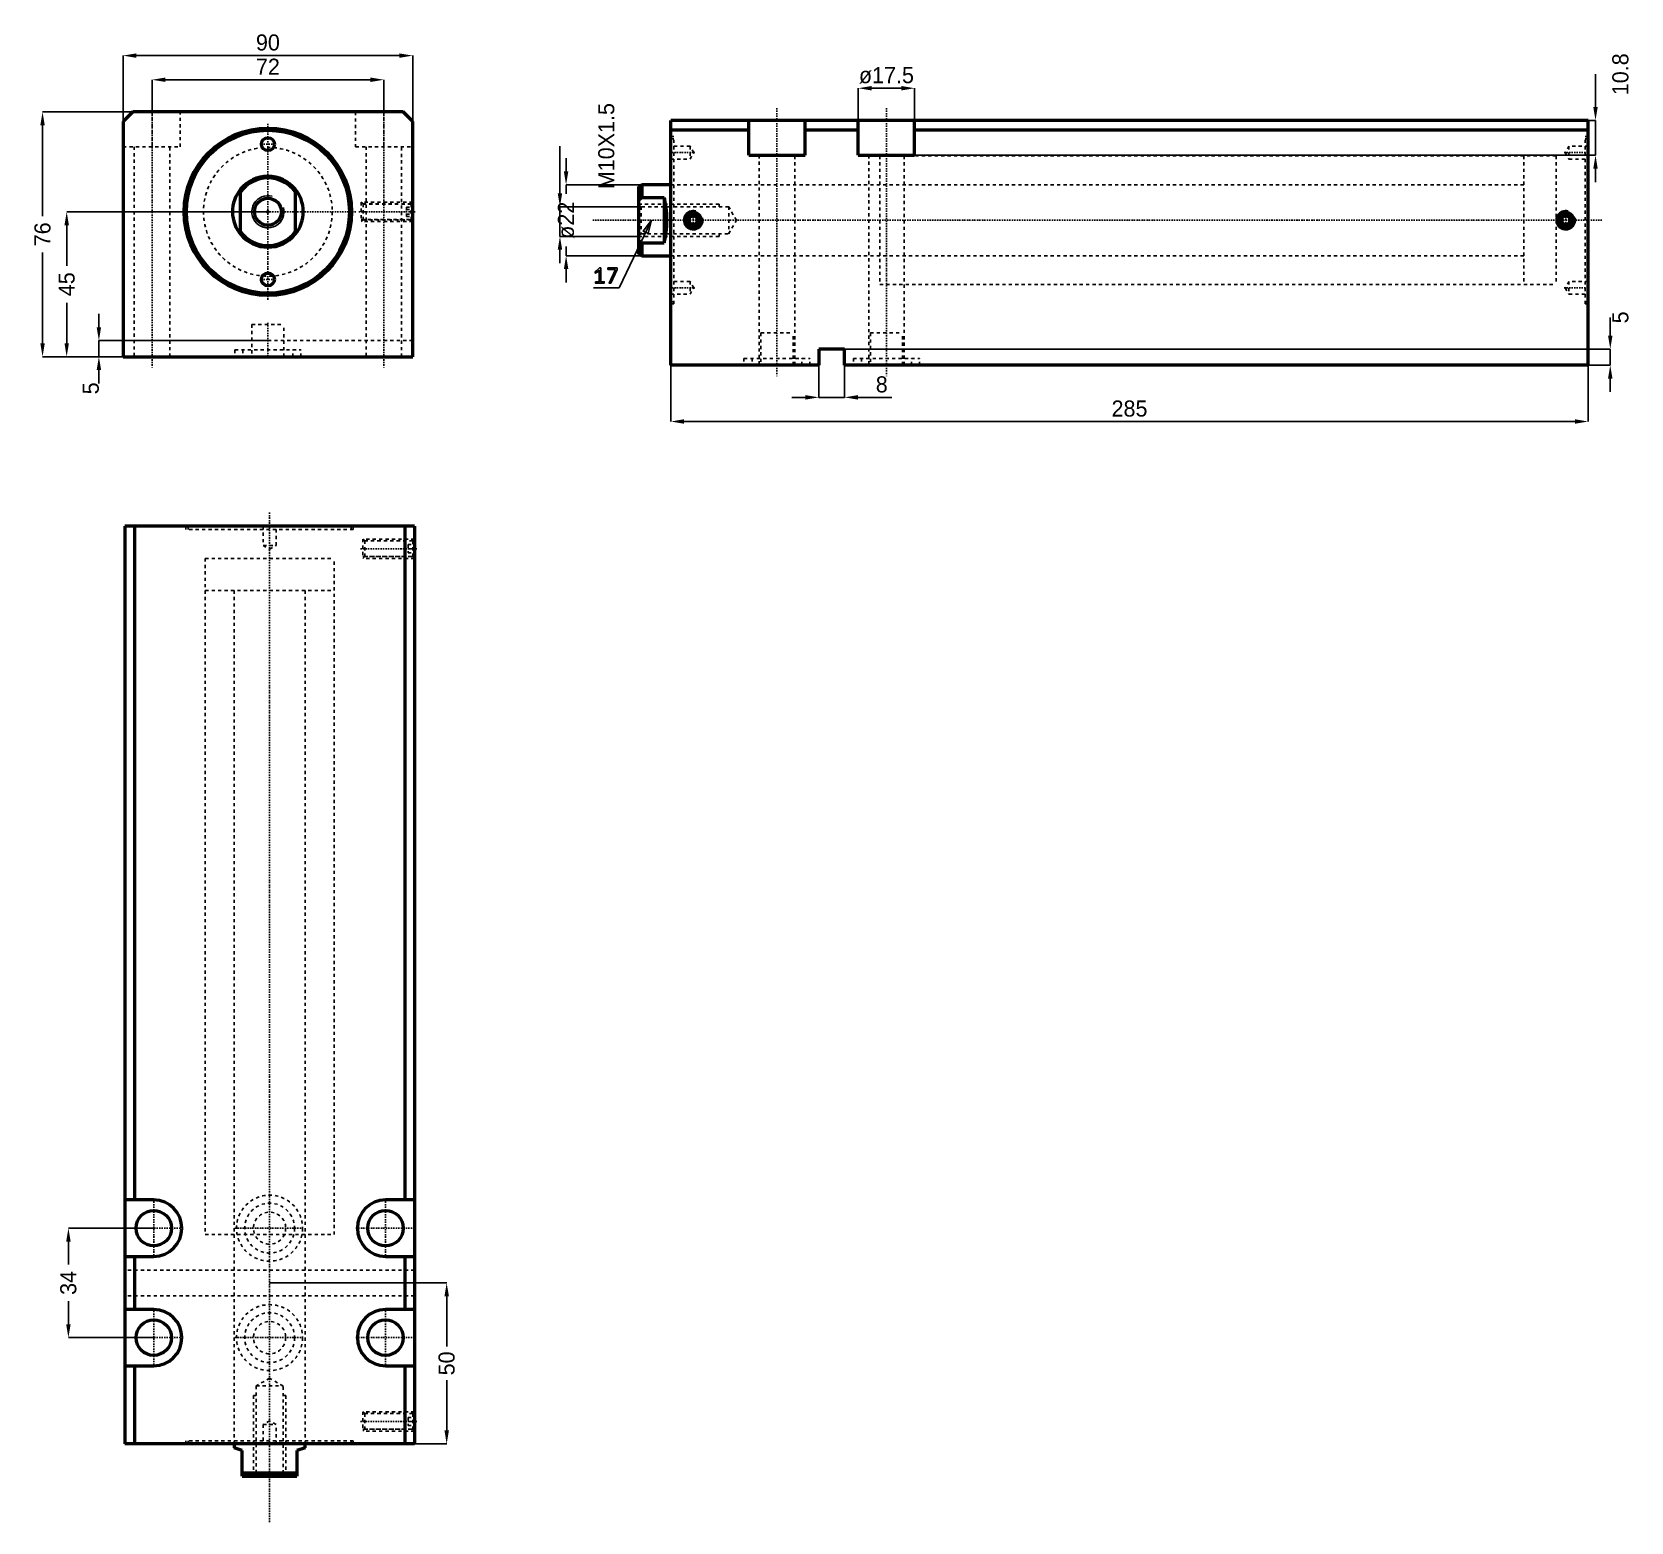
# Model space of a CAD drawing. Header units: millimetres. Extents: x -73 to 423, y -407 to 56.
import ezdxf

# ---------------------------------------------------------------- set-up
doc = ezdxf.new("R2010")
doc.units = ezdxf.units.MM
doc.linetypes.add('Center', pattern=[1.5, 0.45, -0.5, 0.05, -0.5])
doc.linetypes.add('Dashed', pattern=[2, 1, -1])
for name, color, linetype, lineweight in [('2d ConnectionPoints', 7, 'Continuous', 50), ('AM_0', 7, 'Continuous', 50), ('AM_5', 3, 'Continuous', 25), ('AM_7', 7, 'Center', 25), ('AM_9', 6, 'Dashed', 25)]:
    doc.layers.add(name, color=color, linetype=linetype, lineweight=lineweight)
doc.dimstyles.new('ISO-25', dxfattribs={"dimtxt": 2.5, "dimasz": 2.5, "dimexe": 1.25, "dimexo": 0.625, "dimtad": 1, "dimtxsty": 'Standard', "dimcen": 2.5, "dimadec": 0, "dimazin": 0, "dimtfac": 1, "dimtmove": 0, "dimatfit": 3, "dimfxl": 0, "dimarcsym": 0})

# ---------------------------------------------------------------- blocks, each defined once
blk = doc.blocks.new('1_JECX_MF_INLA_40_200_0_rod__0_in_JECX_MF_160_INLA_40_200_0__0')
at = {"layer": 'AM_0'}
for p, q in [((-8.5, -6.98), (-8.5, 6.98)), ((8.5, 6.98), (8.5, -6.98))]:
    blk.add_line(p, q, dxfattribs=at)
for points in [[(-8.5, 6.98), (-9.08, 6.21), (-9.58, 5.4), (-10.02, 4.54), (-10.38, 3.65), (-10.65, 2.74), (-10.85, 1.8), (-10.97, 0.84), (-11, -0.12), (-10.95, -1.07), (-10.81, -2.02), (-10.59, -2.96), (-10.3, -3.87), (-9.92, -4.75), (-9.47, -5.6), (-8.94, -6.4), (-8.5, -6.98)], [(8.5, -6.98), (9.08, -6.21), (9.58, -5.4), (10.02, -4.54), (10.38, -3.65), (10.65, -2.74), (10.85, -1.8), (10.97, -0.84), (11, 0.12), (10.95, 1.07), (10.81, 2.02), (10.59, 2.96), (10.3, 3.87), (9.92, 4.75), (9.47, 5.6), (8.94, 6.4), (8.5, 6.98)]]:
    blk.add_lwpolyline(points, dxfattribs=at)
blk.add_circle((0, 0), 4.19, dxfattribs=at)
for radius, start, end in [(11, 39.4006, 140.5994), (10.5, 35.9506, 144.0494), (10.5, 215.9506, 324.0494), (11, 219.4006, 320.5994)]:
    blk.add_arc((0, 0), radius, start, end, dxfattribs=at)
at = {"layer": 'AM_5'}
blk.add_arc((0, 0), 5, 75, 15, dxfattribs=at)
blk = doc.blocks.new('2_JECX_MF_EXLA_40_200_0_body__0_in_JECX_MF_160_INLA_40_200_0__0')
at = {"layer": 'AM_0'}
for p, q in [((-42, 31), (-45, 28)), ((42, 31), (-42, 31)), ((45, 28), (42, 31)), ((-45, 28), (-45, -45)), ((45, -45), (45, 28)), ((-45, -45), (45, -45))]:
    blk.add_line(p, q, dxfattribs=at)
for centre, radius in [((0, 0), 26), ((0, 0), 25.3), ((0, 21), 2), ((0, -21), 2)]:
    blk.add_circle(centre, radius, dxfattribs=at)
at = {"layer": 'AM_5', "linetype": 'Dashed'}
for p, q in [((45, 3), (29, 3)), ((45, -3), (29, -3))]:
    blk.add_line(p, q, dxfattribs=at)
at = {"layer": 'AM_7'}
for p, q in [((-36, 34.8), (-36, -48.8)), ((36, 34.8), (36, -48.8)), ((0, -27.3), (0, 27.3)), ((-2.1, 21), (2.1, 21)), ((-27.3, 0), (27.3, 0)), ((28.2, 0), (45.8, 0)), ((-2.1, -21), (2.1, -21)), ((0, -34.5), (0, -45.5))]:
    blk.add_line(p, q, dxfattribs=at)
at = {"layer": 'AM_9'}
for p, q in [((-36, 20.2), (-36, 31)), ((-27.25, 20.2), (-27.25, 31)), ((27.25, 31), (27.25, 20.2)), ((36, 20.2), (36, 31)), ((-45, 20.2), (-27.25, 20.2)), ((-41.5, 20.2), (-41.5, -45)), ((-30.5, -45), (-30.5, 20.2)), ((27.25, 20.2), (45, 20.2)), ((30.5, 20.2), (30.5, -45)), ((41.5, -45), (41.5, 20.2)), ((29.54, 2.46), (29, 3)), ((29, 3), (29, -3)), ((44.5, 2.4), (29, 2.4)), ((44.46, 2.46), (29.54, 2.46)), ((29.54, 2.46), (29.54, -2.46)), ((43, 1.44), (45, 1.44)), ((43, 1.44), (43, -1.44)), ((43, 0.72), (45, 0.72)), ((45, 3), (44.46, 2.46)), ((44.46, 2.46), (44.46, -2.46)), ((45, 1.9), (44.5, 2.4)), ((44.5, 2.4), (44.5, -2.4)), ((29, -2.4), (44.5, -2.4)), ((29, -3), (29.54, -2.46)), ((29.54, -2.46), (44.46, -2.46)), ((43, -0.72), (45, -0.72)), ((43, -1.44), (45, -1.44)), ((44.46, -2.46), (45, -3)), ((44.5, -2.4), (45, -1.9)), ((-5, -35), (5, -35)), ((-5, -35), (-5, -45)), ((5, -45), (5, -35)), ((45, -40), (-45, -40)), ((-10.25, -42.9), (10.25, -42.9)), ((-10.25, -42.9), (-10.25, -45)), ((-7.75, -42.9), (-7.75, -45)), ((7.75, -45), (7.75, -42.9)), ((10.25, -45), (10.25, -42.9))]:
    blk.add_line(p, q, dxfattribs=at)
blk.add_circle((0, 0), 20, dxfattribs=at)
blk = doc.blocks.new('*D3')
at = {"layer": 'AM_5', "color": 0, "lineweight": -2}
for p, q in [((-45, 28), (-45, 48.5)), ((-40.83, 48.5), (40.83, 48.5)), ((45, 28), (45, 48.5))]:
    blk.add_line(p, q, dxfattribs=at)
at = {"layer": 'AM_5', "color": 0}
for points in [[(-40.83, 49.19), (-40.83, 47.81), (-45, 48.5)], [(40.83, 47.81), (40.83, 49.19), (45, 48.5)]]:
    blk.add_solid(points, dxfattribs=at)
at = {"layer": 'Defpoints', "color": 0}
for p in [(45, 48.5), (-45, 28), (45, 28)]:
    blk.add_point(p, dxfattribs=at)
at = {"layer": 'AM_5', "color": 0, "insert": (0, 52.55), "char_height": 5, "attachment_point": 5}
blk.add_mtext('90', dxfattribs=at)
blk = doc.blocks.new('*D4')
at = {"layer": 'AM_5', "color": 0, "lineweight": -2}
for p, q in [((-36, 31), (-36, 41)), ((-31.83, 41), (31.83, 41)), ((36, 31), (36, 41))]:
    blk.add_line(p, q, dxfattribs=at)
at = {"layer": 'AM_5', "color": 0}
for points in [[(-31.83, 41.69), (-31.83, 40.31), (-36, 41)], [(31.83, 40.31), (31.83, 41.69), (36, 41)]]:
    blk.add_solid(points, dxfattribs=at)
at = {"layer": 'Defpoints', "color": 0}
for p in [(36, 41), (-36, 31), (36, 31)]:
    blk.add_point(p, dxfattribs=at)
at = {"layer": 'AM_5', "color": 0, "insert": (0, 45.05), "char_height": 5, "attachment_point": 5}
blk.add_mtext('72', dxfattribs=at)
blk = doc.blocks.new('*D5')
at = {"layer": 'AM_5', "color": 0, "lineweight": -2}
for p, q in [((-42, 31), (-70, 31)), ((-70, 26.83), (-70, -1.31)), ((-70, -40.83), (-70, -12.69)), ((-45, -45), (-70, -45))]:
    blk.add_line(p, q, dxfattribs=at)
at = {"layer": 'AM_5', "color": 0}
for points in [[(-69.31, 26.83), (-70.69, 26.83), (-70, 31)], [(-70.69, -40.83), (-69.31, -40.83), (-70, -45)]]:
    blk.add_solid(points, dxfattribs=at)
at = {"layer": 'Defpoints', "color": 0}
for p in [(-42, 31), (-70, -45), (-45, -45)]:
    blk.add_point(p, dxfattribs=at)
at = {"layer": 'AM_5', "color": 0, "insert": (-70, -7), "char_height": 5, "attachment_point": 5, "rotation": 90}
blk.add_mtext('76', dxfattribs=at)
blk = doc.blocks.new('*D6')
at = {"layer": 'AM_5', "color": 0, "lineweight": -2}
for p, q in [((0, 0), (-62.5, 0)), ((-62.5, -4.17), (-62.5, -16.75)), ((-62.5, -40.83), (-62.5, -28.25)), ((-45, -45), (-62.5, -45))]:
    blk.add_line(p, q, dxfattribs=at)
at = {"layer": 'AM_5', "color": 0}
for points in [[(-61.81, -4.17), (-63.19, -4.17), (-62.5, 0)], [(-63.19, -40.83), (-61.81, -40.83), (-62.5, -45)]]:
    blk.add_solid(points, dxfattribs=at)
at = {"layer": 'Defpoints', "color": 0}
for p in [(0, 0), (-62.5, -45), (-45, -45)]:
    blk.add_point(p, dxfattribs=at)
at = {"layer": 'AM_5', "color": 0, "insert": (-62.5, -22.5), "char_height": 5, "attachment_point": 5, "rotation": 90}
blk.add_mtext('45', dxfattribs=at)
blk = doc.blocks.new('*D7')
at = {"layer": 'AM_5', "color": 0, "lineweight": -2}
for p, q in [((-52.5, -35.83), (-52.5, -31.67)), ((0, -40), (-52.5, -40)), ((-52.5, -40), (-52.5, -45)), ((-45, -45), (-52.5, -45)), ((-52.5, -49.17), (-52.5, -53.33))]:
    blk.add_line(p, q, dxfattribs=at)
at = {"layer": 'AM_5', "color": 0}
for points in [[(-53.19, -35.83), (-51.81, -35.83), (-52.5, -40)], [(-51.81, -49.17), (-53.19, -49.17), (-52.5, -45)]]:
    blk.add_solid(points, dxfattribs=at)
at = {"layer": 'Defpoints', "color": 0}
for p in [(0, -40), (-52.5, -45), (-45, -45)]:
    blk.add_point(p, dxfattribs=at)
at = {"layer": 'AM_5', "color": 0, "insert": (-55, -54.83), "char_height": 5, "attachment_point": 5, "rotation": 90}
blk.add_mtext('5', dxfattribs=at)
blk = doc.blocks.new('1_JECX_MF_INLA_40_200_0_rod__0_in_JECX_MF_160_INLA_40_200_0__4')
at = {"layer": 'AM_0'}
for p, q in [((-11, 0), (-11, -1.19)), ((11, -1.19), (11, 0)), ((-8.5, -2), (-11, -1.19)), ((-8.5, -10), (-8.5, -2)), ((11, -1.19), (8.5, -2)), ((8.5, -2), (8.5, -10)), ((-8.5, -9), (8.5, -9)), ((-8.5, -10), (8.5, -10))]:
    blk.add_line(p, q, dxfattribs=at)
at = {"layer": 'AM_5', "linetype": 'Dashed'}
for p, q in [((-5, -10), (-5, 15)), ((-4.19, 15), (-5, 15)), ((4.19, 15), (5, 15)), ((5, -10), (5, 15))]:
    blk.add_line(p, q, dxfattribs=at)
at = {"layer": 'AM_7'}
blk.add_line((0, -24.25), (0, 289.25), dxfattribs=at)
at = {"layer": 'AM_9'}
for p, q in [((-20, 275), (20, 275)), ((-20, 275), (-20, 265)), ((20, 265), (20, 275)), ((-20, 265), (20, 265)), ((-11, 265), (-11, 0)), ((11, 0), (11, 265)), ((0, 20.42), (-4.19, 18)), ((4.19, 18), (0, 20.42)), ((-4.19, 18), (4.19, 18)), ((-4.19, 18), (-4.19, -9.19)), ((4.19, -9.19), (4.19, 18)), ((-4.19, -9.19), (-5, -10)), ((-4.19, -9.19), (4.19, -9.19)), ((5, -10), (4.19, -9.19))]:
    blk.add_line(p, q, dxfattribs=at)
blk = doc.blocks.new('2_JECX_MF_EXLA_40_200_0_body__0_in_JECX_MF_160_INLA_40_200_0__4')
at = {"layer": 'AM_0'}
for p, q in [((45, 285), (-45, 285)), ((-45, 285), (-45, 0)), ((-42, 285), (-42, 75.75)), ((42, 285), (42, 75.75)), ((45, 285), (45, 0)), ((-36, 75.75), (-45, 75.75)), ((45, 75.75), (36, 75.75)), ((-45, 58.25), (-36, 58.25)), ((-42, 58.25), (-42, 41.75)), ((36, 58.25), (45, 58.25)), ((42, 58.25), (42, 41.75)), ((-36, 41.75), (-45, 41.75)), ((45, 41.75), (36, 41.75)), ((-45, 24.25), (-36, 24.25)), ((-42, 24.25), (-42, 0)), ((36, 24.25), (45, 24.25)), ((42, 24.25), (42, 0)), ((45, 0), (-45, 0))]:
    blk.add_line(p, q, dxfattribs=at)
for centre in [(-36, 67), (36, 67), (-36, 33), (36, 33)]:
    blk.add_circle(centre, 5.5, dxfattribs=at)
for centre, start, end in [((-36, 67), 270, 90), ((36, 67), 90, 270), ((-36, 33), 270, 90), ((36, 33), 90, 270)]:
    blk.add_arc(centre, 8.75, start, end, dxfattribs=at)
at = {"layer": 'AM_5', "linetype": 'Dashed'}
for p, q in [((45, 281), (29, 281)), ((45, 275), (29, 275)), ((45, 10), (29, 10)), ((45, 4), (29, 4))]:
    blk.add_line(p, q, dxfattribs=at)
at = {"layer": 'AM_7'}
for p, q in [((28.2, 278), (45.8, 278)), ((-36, 57.8125), (-36, 76.1875)), ((36, 57.8125), (36, 76.1875)), ((-45.1875, 67), (-26.8125, 67)), ((-10.7625, 67), (10.7625, 67)), ((26.8125, 67), (45.1875, 67)), ((-36, 23.8125), (-36, 42.1875)), ((36, 23.8125), (36, 42.1875)), ((-45.1875, 33), (-26.8125, 33)), ((-10.7625, 33), (10.7625, 33)), ((26.8125, 33), (45.1875, 33)), ((28.2, 7), (45.8, 7))]:
    blk.add_line(p, q, dxfattribs=at)
at = {"layer": 'AM_9'}
for p, q in [((-26, 285), (-26, 284)), ((26, 284), (-26, 284)), ((-25.3, 285), (-25.3, 284)), ((-2, 285), (-2, 279)), ((2, 279), (2, 285)), ((25.3, 284), (25.3, 285)), ((26, 284), (26, 285)), ((-2, 279), (0, 277.8453)), ((-2, 279), (2, 279)), ((0, 277.8453), (2, 279)), ((29, 281), (29, 275)), ((29.5415, 280.4585), (29, 281)), ((44.5, 280.4), (29, 280.4)), ((44.4585, 280.4585), (29.5415, 280.4585)), ((29.5415, 280.4585), (29.5415, 275.5415)), ((43, 279.25), (45, 279.25)), ((43, 279.25), (43, 276.75)), ((45, 281), (44.4585, 280.4585)), ((44.4585, 280.4585), (44.4585, 275.5415)), ((44.5, 280.4), (44.5, 275.6)), ((45, 279.9), (44.5, 280.4)), ((-20, 275), (20, 275)), ((-20, 275), (-20, 65)), ((20, 65), (20, 275)), ((29, 275.6), (44.5, 275.6)), ((29, 275), (29.5415, 275.5415)), ((29.5415, 275.5415), (44.4585, 275.5415)), ((43, 278), (45, 278)), ((43, 276.75), (45, 276.75)), ((44.4585, 275.5415), (45, 275)), ((44.5, 275.6), (45, 276.1)), ((-20, 65), (20, 65)), ((-11, 65), (-11, 0)), ((11, 0), (11, 65)), ((45, 54), (-45, 54)), ((45, 46), (-45, 46)), ((29, 10), (29, 4)), ((29.5415, 9.4585), (29, 10)), ((45, 10), (44.4585, 9.4585)), ((0, 7.1547), (-2, 6)), ((-2, 6), (2, 6)), ((-2, 6), (-2, 0)), ((2, 6), (0, 7.1547)), ((2, 0), (2, 6)), ((44.5, 9.4), (29, 9.4)), ((44.4585, 9.4585), (29.5415, 9.4585)), ((29.5415, 9.4585), (29.5415, 4.5415)), ((43, 8.25), (45, 8.25)), ((43, 8.25), (43, 5.75)), ((43, 7), (45, 7)), ((43, 5.75), (45, 5.75)), ((44.4585, 9.4585), (44.4585, 4.5415)), ((45, 8.9), (44.5, 9.4)), ((44.5, 9.4), (44.5, 4.6)), ((44.5, 4.6), (45, 5.1)), ((26, 1), (-26, 1)), ((-26, 1), (-26, 0)), ((-25.3, 1), (-25.3, 0)), ((25.3, 0), (25.3, 1)), ((26, 0), (26, 1)), ((29, 4.6), (44.5, 4.6)), ((29, 4), (29.5415, 4.5415)), ((29.5415, 4.5415), (44.4585, 4.5415)), ((44.4585, 4.5415), (45, 4))]:
    blk.add_line(p, q, dxfattribs=at)
for centre, radius in [((0, 67), 10.25), ((0, 67), 7.75), ((0, 67), 5), ((0, 33), 10.25), ((0, 33), 7.75), ((0, 33), 5)]:
    blk.add_circle(centre, radius, dxfattribs=at)
blk = doc.blocks.new('*D13')
at = {"layer": 'AM_5', "color": 0, "lineweight": -2}
for p, q in [((0.53, -332.62), (55.53, -332.62)), ((55.53, -336.79), (55.53, -352.37)), ((55.53, -378.45), (55.53, -362.87)), ((45.53, -382.62), (55.53, -382.62))]:
    blk.add_line(p, q, dxfattribs=at)
at = {"layer": 'AM_5', "color": 0}
for points in [[(54.84, -336.79), (56.23, -336.79), (55.53, -332.62)], [(54.84, -378.45), (56.23, -378.45), (55.53, -382.62)]]:
    blk.add_solid(points, dxfattribs=at)
at = {"layer": 'Defpoints', "color": 0}
for p in [(0.53, -332.62), (55.53, -332.62), (45.53, -382.62)]:
    blk.add_point(p, dxfattribs=at)
at = {"layer": 'AM_5', "color": 0, "insert": (55.53, -357.62), "char_height": 5, "attachment_point": 5, "rotation": 90}
blk.add_mtext('50', dxfattribs=at)
blk = doc.blocks.new('*D14')
at = {"layer": 'AM_5', "color": 0, "lineweight": -2}
for p, q in [((-35.47, -315.62), (-61.97, -315.62)), ((-61.97, -319.79), (-61.97, -326.95)), ((-61.97, -345.45), (-61.97, -338.29)), ((-35.47, -349.62), (-61.97, -349.62))]:
    blk.add_line(p, q, dxfattribs=at)
at = {"layer": 'AM_5', "color": 0}
for points in [[(-62.66, -319.79), (-61.27, -319.79), (-61.97, -315.62)], [(-62.66, -345.45), (-61.27, -345.45), (-61.97, -349.62)]]:
    blk.add_solid(points, dxfattribs=at)
at = {"layer": 'Defpoints', "color": 0}
for p in [(-61.97, -315.62), (-35.47, -315.62), (-35.47, -349.62)]:
    blk.add_point(p, dxfattribs=at)
at = {"layer": 'AM_5', "color": 0, "insert": (-61.97, -332.62), "char_height": 5, "attachment_point": 5, "rotation": 90}
blk.add_mtext('34', dxfattribs=at)
blk = doc.blocks.new('1_JECX_MF_INLA_40_200_0_rod__0_in_JECX_MF_160_INLA_40_200_0__2')
at = {"layer": 'AM_0'}
for p, q in [((-9, 11), (-10, 10.5)), ((-10, 10.5), (-10, -10.5)), ((0, 11), (-9, 11)), ((-9, 11), (-9, 6.98)), ((-9, 6.98), (-10, 6.16)), ((-2, 6.98), (-9, 6.98)), ((-2, 6.98), (-2, -6.98)), ((-10, -6.16), (-9, -6.98)), ((-9, -6.98), (-2, -6.98)), ((-9, -6.98), (-9, -11)), ((-10, -10.5), (-9, -11)), ((-9, -11), (0, -11))]:
    blk.add_line(p, q, dxfattribs=at)
blk.add_lwpolyline([(-2, -6.98), (-1.81, -6.21), (-1.65, -5.4), (-1.51, -4.54), (-1.39, -3.65), (-1.3, -2.74), (-1.24, -1.8), (-1.2, -0.84), (-1.19, 0.12), (-1.2, 1.07), (-1.25, 2.02), (-1.32, 2.96), (-1.42, 3.87), (-1.54, 4.75), (-1.69, 5.6), (-1.86, 6.4), (-2, 6.98)], dxfattribs=at)
at = {"layer": 'AM_5', "linetype": 'Dashed'}
for p, q in [((-10, 5), (15, 5)), ((15, 4.19), (15, 5)), ((15, -4.19), (15, -5)), ((-10, -5), (15, -5))]:
    blk.add_line(p, q, dxfattribs=at)
at = {"layer": 'AM_7'}
blk.add_line((-24.25, 0), (289.25, 0), dxfattribs=at)
at = {"layer": 'AM_9'}
for p, q in [((275, 20), (265, 20)), ((265, 20), (265, -20)), ((275, 20), (275, -20)), ((265, 11), (0, 11)), ((-9.19, 4.19), (-10, 5)), ((18, 4.19), (-9.19, 4.19)), ((-9.19, 4.19), (-9.19, -4.19)), ((20.42, 0), (18, 4.19)), ((18, 4.19), (18, -4.19)), ((18, -4.19), (20.42, 0)), ((-10, -5), (-9.19, -4.19)), ((-9.19, -4.19), (18, -4.19)), ((0, -11), (265, -11)), ((265, -20), (275, -20))]:
    blk.add_line(p, q, dxfattribs=at)
blk = doc.blocks.new('2_JECX_MF_EXLA_40_200_0_body__0_in_JECX_MF_160_INLA_40_200_0__2')
at = {"layer": 'AM_0'}
for p, q in [((0, -45), (0, 31)), ((285, 31), (0, 31)), ((24.25, 20.2), (24.25, 31)), ((41.75, 20.2), (41.75, 31)), ((58.25, 20.2), (58.25, 31)), ((75.75, 20.2), (75.75, 31)), ((285, -45), (285, 31)), ((24.25, 28), (0, 28)), ((58.25, 28), (41.75, 28)), ((285, 28), (75.75, 28)), ((24.25, 20.2), (41.75, 20.2)), ((58.25, 20.2), (75.75, 20.2)), ((7, 1.44), (5.75, 0.72)), ((5.75, 0.72), (5.75, -0.72)), ((8.25, 0.72), (7, 1.44)), ((8.25, -0.72), (8.25, 0.72)), ((278, 1.44), (276.75, 0.72)), ((276.75, 0.72), (276.75, -0.72)), ((279.25, 0.72), (278, 1.44)), ((279.25, -0.72), (279.25, 0.72)), ((5.75, -0.72), (7, -1.44)), ((7, -1.44), (8.25, -0.72)), ((276.75, -0.72), (278, -1.44)), ((278, -1.44), (279.25, -0.72)), ((54, -40), (46, -40)), ((46, -40), (46, -45)), ((54, -45), (54, -40)), ((46, -45), (0, -45)), ((285, -45), (54, -45))]:
    blk.add_line(p, q, dxfattribs=at)
for centre, radius in [((7, 0), 2.46), ((7, 0), 2.4), ((7, 0), 1.9), ((278, 0), 2.46), ((278, 0), 2.4), ((278, 0), 1.9)]:
    blk.add_circle(centre, radius, dxfattribs=at)
at = {"layer": 'AM_5'}
for centre in [(7, 0), (278, 0)]:
    blk.add_arc(centre, 3, 75, 15, dxfattribs=at)
at = {"layer": 'AM_7'}
for p, q in [((33, 34.8), (33, -48.8)), ((67, 34.8), (67, -48.8)), ((-0.36, 21), (7.51, 21)), ((277.49, 21), (285.36, 21)), ((7, -3.15), (7, 3.15)), ((278, -3.15), (278, 3.15)), ((-0.36, -21), (7.51, -21)), ((277.49, -21), (285.36, -21))]:
    blk.add_line(p, q, dxfattribs=at)
at = {"layer": 'AM_9'}
for p, q in [((1, 26), (0, 26)), ((1, 25.3), (0, 25.3)), ((1, -26), (1, 26)), ((284, -26), (284, 26)), ((285, 26), (284, 26)), ((285, 25.3), (284, 25.3)), ((6, 23), (0, 23)), ((7.15, 21), (6, 23)), ((6, 23), (6, 19)), ((6, 19), (7.15, 21)), ((27.5, 20.2), (27.5, -45)), ((38.5, -45), (38.5, 20.2)), ((61.5, 20.2), (61.5, -45)), ((275, 20), (65, 20)), ((65, 20), (65, -20)), ((72.5, -45), (72.5, 20.2)), ((275, 20), (275, -20)), ((279, 23), (277.85, 21)), ((277.85, 21), (279, 19)), ((285, 23), (279, 23)), ((279, 23), (279, 19)), ((0, 19), (6, 19)), ((279, 19), (285, 19)), ((65, 11), (0, 11)), ((0, -11), (65, -11)), ((6, -19), (0, -19)), ((7.15, -21), (6, -19)), ((6, -19), (6, -23)), ((279, -19), (277.85, -21)), ((285, -19), (279, -19)), ((279, -19), (279, -23)), ((0, -23), (6, -23)), ((6, -23), (7.15, -21)), ((65, -20), (275, -20)), ((277.85, -21), (279, -23)), ((279, -23), (285, -23)), ((0, -25.3), (1, -25.3)), ((0, -26), (1, -26)), ((284, -25.3), (285, -25.3)), ((284, -26), (285, -26)), ((28, -35), (38, -35)), ((28, -35), (28, -45)), ((38, -45), (38, -35)), ((62, -35), (72, -35)), ((62, -35), (62, -45)), ((72, -45), (72, -35)), ((22.75, -42.9), (43.25, -42.9)), ((22.75, -42.9), (22.75, -45)), ((25.25, -42.9), (25.25, -45)), ((40.75, -45), (40.75, -42.9)), ((43.25, -45), (43.25, -42.9)), ((56.75, -42.9), (77.25, -42.9)), ((56.75, -42.9), (56.75, -45)), ((59.25, -42.9), (59.25, -45)), ((74.75, -45), (74.75, -42.9)), ((77.25, -45), (77.25, -42.9))]:
    blk.add_line(p, q, dxfattribs=at)
blk = doc.blocks.new('*D25')
at = {"layer": 'AM_5', "color": 0, "lineweight": -2}
for p, q in [((183.38, 28.37), (183.38, 38.37)), ((187.54, 38.37), (196.71, 38.37)), ((200.88, 28.37), (200.88, 38.37))]:
    blk.add_line(p, q, dxfattribs=at)
at = {"layer": 'AM_5', "color": 0}
for points in [[(187.54, 39.07), (187.54, 37.68), (183.38, 38.37)], [(196.71, 39.07), (196.71, 37.68), (200.88, 38.37)]]:
    blk.add_solid(points, dxfattribs=at)
at = {"layer": 'Defpoints', "color": 0}
for p in [(200.88, 38.37), (183.38, 28.37), (200.88, 28.37)]:
    blk.add_point(p, dxfattribs=at)
at = {"layer": 'AM_5', "color": 0, "insert": (192.13, 42.37), "char_height": 5, "attachment_point": 5}
blk.add_mtext('ø17.5', dxfattribs=at)
blk = doc.blocks.new('*D26')
at = {"layer": 'AM_5', "color": 0, "lineweight": -2}
for p, q in [((412.38, 32.54), (412.38, 42.7)), ((200.88, 28.37), (412.38, 28.37)), ((412.38, 17.57), (412.38, 28.37)), ((200.88, 17.57), (412.38, 17.57)), ((412.38, 13.4), (412.38, 9.24))]:
    blk.add_line(p, q, dxfattribs=at)
at = {"layer": 'AM_5', "color": 0}
for points in [[(411.68, 32.54), (413.07, 32.54), (412.38, 28.37)], [(411.68, 13.4), (413.07, 13.4), (412.38, 17.57)]]:
    blk.add_solid(points, dxfattribs=at)
at = {"layer": 'Defpoints', "color": 0}
for p in [(200.88, 28.37), (412.38, 28.37), (200.88, 17.57)]:
    blk.add_point(p, dxfattribs=at)
at = {"layer": 'AM_5', "color": 0, "insert": (420.13, 42.7), "char_height": 5, "attachment_point": 5, "rotation": 90}
blk.add_mtext('10.8', dxfattribs=at)
blk = doc.blocks.new('*D27')
at = {"layer": 'AM_5', "color": 0, "lineweight": -2}
for p, q in [((125.13, -47.63), (125.13, -65.13)), ((410.13, -47.63), (410.13, -65.13)), ((129.29, -65.13), (405.96, -65.13))]:
    blk.add_line(p, q, dxfattribs=at)
at = {"layer": 'AM_5', "color": 0}
for points in [[(129.29, -64.43), (129.29, -65.82), (125.13, -65.13)], [(405.96, -64.43), (405.96, -65.82), (410.13, -65.13)]]:
    blk.add_solid(points, dxfattribs=at)
at = {"layer": 'Defpoints', "color": 0}
for p in [(125.13, -47.63), (410.13, -47.63), (410.13, -65.13)]:
    blk.add_point(p, dxfattribs=at)
at = {"layer": 'AM_5', "color": 0, "insert": (267.63, -61.13), "char_height": 5, "attachment_point": 5}
blk.add_mtext('285', dxfattribs=at)
blk = doc.blocks.new('*D28')
at = {"layer": 'AM_5', "color": 0, "lineweight": -2}
for p, q in [((92.63, 12.54), (92.63, 16.7)), ((116.13, 8.37), (92.63, 8.37)), ((92.63, 8.37), (92.63, 5.54)), ((92.63, -13.63), (92.63, -10.8)), ((116.13, -13.63), (92.63, -13.63)), ((92.63, -17.8), (92.63, -21.96))]:
    blk.add_line(p, q, dxfattribs=at)
at = {"layer": 'AM_5', "color": 0}
for points in [[(91.93, 12.54), (93.32, 12.54), (92.63, 8.37)], [(91.93, -17.8), (93.32, -17.8), (92.63, -13.63)]]:
    blk.add_solid(points, dxfattribs=at)
at = {"layer": 'Defpoints', "color": 0}
for p in [(92.63, 8.37), (116.13, 8.37), (116.13, -13.63)]:
    blk.add_point(p, dxfattribs=at)
at = {"layer": 'AM_5', "color": 0, "insert": (92.63, -2.63), "char_height": 5, "attachment_point": 5, "rotation": 90}
blk.add_mtext('ø22', dxfattribs=at)
blk = doc.blocks.new('*D29')
at = {"layer": 'AM_5', "color": 0, "lineweight": -2}
for p, q in [((171.13, -42.63), (171.13, -57.63)), ((179.13, -47.63), (179.13, -57.63)), ((166.96, -57.63), (162.79, -57.63)), ((171.13, -57.63), (179.13, -57.63)), ((183.29, -57.63), (193.85, -57.63))]:
    blk.add_line(p, q, dxfattribs=at)
at = {"layer": 'AM_5', "color": 0}
for points in [[(166.96, -56.93), (166.96, -58.32), (171.13, -57.63)], [(183.29, -56.93), (183.29, -58.32), (179.13, -57.63)]]:
    blk.add_solid(points, dxfattribs=at)
at = {"layer": 'Defpoints', "color": 0}
for p in [(171.13, -42.63), (179.13, -47.63), (179.13, -57.63)]:
    blk.add_point(p, dxfattribs=at)
at = {"layer": 'AM_5', "color": 0, "insert": (190.68, -53.63), "char_height": 5, "attachment_point": 5}
blk.add_mtext('8', dxfattribs=at)
blk = doc.blocks.new('*D30')
at = {"layer": 'AM_5', "color": 0, "lineweight": -2}
for p, q in [((416.96, -38.46), (416.96, -32.8)), ((171.13, -42.63), (416.96, -42.63)), ((416.96, -47.63), (416.96, -42.63)), ((179.13, -47.63), (416.96, -47.63)), ((416.96, -51.8), (416.96, -55.96))]:
    blk.add_line(p, q, dxfattribs=at)
at = {"layer": 'AM_5', "color": 0}
for points in [[(416.27, -38.46), (417.66, -38.46), (416.96, -42.63)], [(416.27, -51.8), (417.66, -51.8), (416.96, -47.63)]]:
    blk.add_solid(points, dxfattribs=at)
at = {"layer": 'Defpoints', "color": 0}
for p in [(171.13, -42.63), (179.13, -47.63), (416.96, -47.63)]:
    blk.add_point(p, dxfattribs=at)
at = {"layer": 'AM_5', "color": 0, "insert": (420.13, -32.8), "char_height": 5, "attachment_point": 5, "rotation": 90}
blk.add_mtext('5', dxfattribs=at)
blk = doc.blocks.new('*D31')
at = {"layer": 'AM_5', "color": 0, "lineweight": -2}
for p, q in [((90.71, 5.73), (90.71, 20.39)), ((115.94, 1.56), (90.71, 1.56)), ((90.71, -7.63), (90.71, 1.56)), ((115.13, -7.63), (90.71, -7.63)), ((90.71, -11.8), (90.71, -15.96))]:
    blk.add_line(p, q, dxfattribs=at)
at = {"layer": 'AM_5', "color": 0}
for points in [[(90.02, 5.73), (91.41, 5.73), (90.71, 1.56)], [(90.02, -11.8), (91.41, -11.8), (90.71, -7.63)]]:
    blk.add_solid(points, dxfattribs=at)
at = {"layer": 'Defpoints', "color": 0}
for p in [(115.94, 1.56), (90.71, -7.63), (115.13, -7.63)]:
    blk.add_point(p, dxfattribs=at)
at = {"layer": 'AM_5', "color": 0, "insert": (105.13, 20.39), "char_height": 5, "attachment_point": 5, "rotation": 90}
blk.add_mtext('M10X1.5', dxfattribs=at)

msp = doc.modelspace()

# ---------------------------------------------------------------- linework, layer by layer
at = {"layer": '2d ConnectionPoints'}
for p in [(0, 0), (125.128, -2.628), (0.533, -382.618)]:
    msp.add_point(p, dxfattribs=at)
at = {"layer": 'AM_5'}
for p, q in [((109.128, -23.628), (119.128, -2.628)), ((101.128, -23.628), (109.128, -23.628))]:
    msp.add_line(p, q, dxfattribs=at)
for points in [[(119.128, -2.628), (118.089, -6.749), (116.584, -6.032), (119.128, -2.628)], [(101.735, -21.712), (102.931, -21.712), (102.931, -18.196), (102.931, -18.196), (102.867, -18.261), (102.758, -18.362), (102.758, -18.362), (102.635, -18.467), (102.545, -18.54), (102.545, -18.54), (102.451, -18.613), (102.309, -18.716), (102.309, -18.716), (102.166, -18.812), (102.07, -18.872), (102.07, -18.872), (101.977, -18.926), (101.847, -18.992), (101.847, -18.992), (101.729, -19.039), (101.657, -19.06), (101.657, -18.566), (101.657, -18.566), (101.746, -18.524), (101.886, -18.444), (101.886, -18.444), (102.034, -18.344), (102.137, -18.266), (102.137, -18.266), (102.24, -18.182), (102.391, -18.053), (102.391, -18.053), (102.536, -17.918), (102.629, -17.825), (102.629, -17.825), (102.718, -17.734), (102.836, -17.606), (102.836, -17.606), (102.938, -17.488), (102.996, -17.416), (103.412, -17.416), (103.412, -21.712), (104.498, -21.712), (104.498, -22.128), (101.735, -22.128), (101.735, -21.712)], [(107.929, -17.871), (105.622, -17.871), (105.622, -17.416), (108.469, -17.416), (108.469, -17.871), (106.532, -22.128), (105.999, -22.128), (107.929, -17.871)]]:
    msp.add_lwpolyline(points, dxfattribs=at)

# ---------------------------------------------------------------- block references
for name, p in [('2_JECX_MF_EXLA_40_200_0_body__0_in_JECX_MF_160_INLA_40_200_0__0', (0, 0)), ('2_JECX_MF_EXLA_40_200_0_body__0_in_JECX_MF_160_INLA_40_200_0__2', (125.128, -2.628)), ('1_JECX_MF_INLA_40_200_0_rod__0_in_JECX_MF_160_INLA_40_200_0__2', (125.128, -2.628)), ('1_JECX_MF_INLA_40_200_0_rod__0_in_JECX_MF_160_INLA_40_200_0__0', (0, 0)), ('1_JECX_MF_INLA_40_200_0_rod__0_in_JECX_MF_160_INLA_40_200_0__4', (0.533, -382.618)), ('2_JECX_MF_EXLA_40_200_0_body__0_in_JECX_MF_160_INLA_40_200_0__4', (0.533, -382.618))]:
    msp.add_blockref(name, p)

# ---------------------------------------------------------------- dimensions: what is measured, and where the dimension line sits
for base, p1, p2, text, picture, middle in [((45, 48.5), (-45, 28), (45, 28), '90', '*D3', (0, 48.5)), ((36, 41), (-36, 31), (36, 31), '72', '*D4', (0, 41)), ((200.878, 38.372), (183.378, 28.372), (200.878, 28.372), 'ø17.5', '*D25', (192.128, 38.372)), ((179.128, -57.628), (171.128, -42.628), (179.128, -47.628), '8', '*D29', (190.683, -57.628)), ((410.128, -65.128), (125.128, -47.628), (410.128, -47.628), '285', '*D27', (267.628, -65.128))]:
    dim = msp.add_linear_dim(base=base, p1=p1, p2=p2, text=text, dimstyle='ISO-25', override={"dimtxt": 5, "dimasz": 4.166667, "dimexe": 0, "dimexo": 0, "dimgap": 1.5}, dxfattribs=at)
    dim.commit()
    dim.dimension.update_dxf_attribs({"geometry": picture, "text_midpoint": middle, "dimtype": 160})
for base, p1, p2, text, picture, middle in [((412.378, 28.372), (200.878, 17.572), (200.878, 28.372), '10.8', '*D26', (420.128, 42.705)), ((-70, -45), (-42, 31), (-45, -45), '76', '*D5', (-70, -7)), ((90.711, -7.628), (115.94, 1.56), (115.128, -7.628), 'M10X1.5', '*D31', (105.128, 20.393)), ((92.628, 8.372), (116.128, -13.628), (116.128, 8.372), 'ø22', '*D28', (92.628, -2.628)), ((-62.5, -45), (0, 0), (-45, -45), '45', '*D6', (-62.5, -22.5)), ((-52.5, -45), (0, -40), (-45, -45), '5', '*D7', (-55, -54.833)), ((416.961, -47.628), (171.128, -42.628), (179.128, -47.628), '5', '*D30', (420.128, -32.795)), ((-61.967, -315.618), (-35.467, -349.618), (-35.467, -315.618), '34', '*D14', (-61.967, -332.618)), ((55.533, -332.618), (45.533, -382.618), (0.533, -332.618), '50', '*D13', (55.533, -357.618))]:
    dim = msp.add_linear_dim(base=base, p1=p1, p2=p2, angle=90, text=text, dimstyle='ISO-25', override={"dimtxt": 5, "dimasz": 4.166667, "dimexe": 0, "dimexo": 0, "dimgap": 1.5}, dxfattribs=at)
    dim.commit()
    dim.dimension.update_dxf_attribs({"geometry": picture, "text_midpoint": middle, "dimtype": 160, "text_rotation": 90})

doc.saveas('drawing.dxf')
